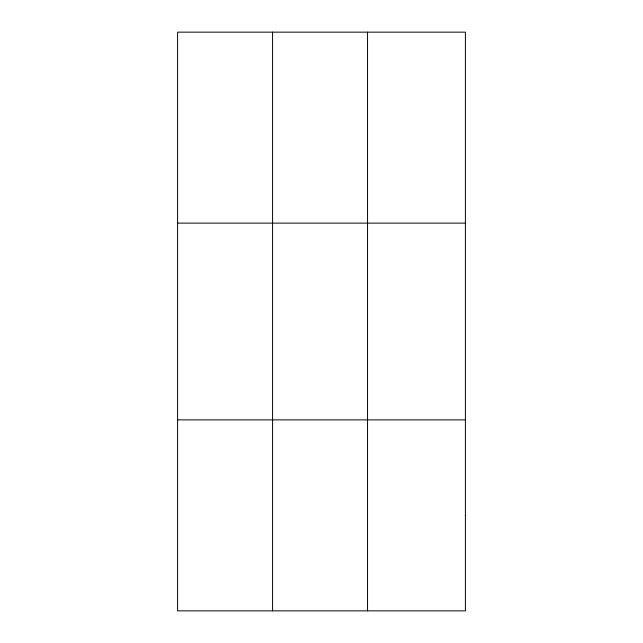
<?xml version="1.0" encoding="UTF-8"?>
<svg xmlns="http://www.w3.org/2000/svg" width="643" height="643" viewBox="0 0 643 643"><rect width="100%" height="100%" fill="white"/><g stroke="black" fill="none" stroke-linecap="round" stroke-linejoin="round"><path stroke-width="0.96" d="M177.597 223.121L465.403 223.121M177.597 419.879L465.403 419.879M367.547 32.15L367.547 610.85M272.576 32.15L272.576 610.85M465.403 515.365L465.403 610.85L177.597 610.85L177.597 32.15L465.403 32.15L465.403 515.365"/></g></svg>
